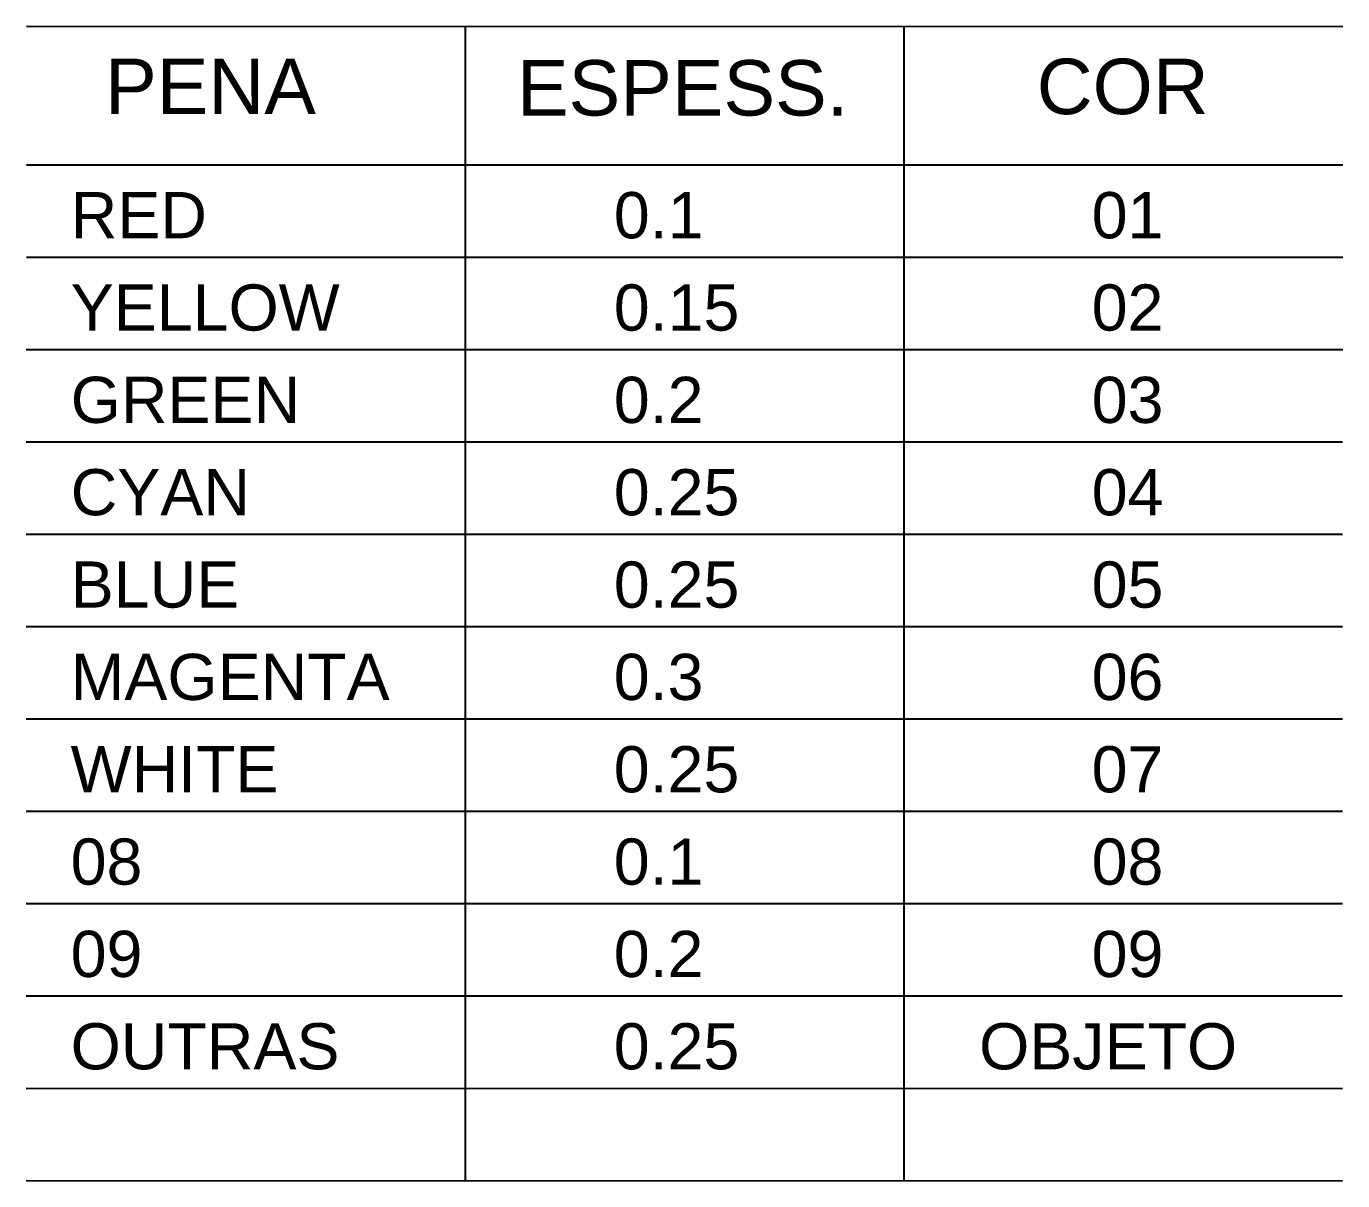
# Model space of a CAD drawing. Header units: inches. Extents: x 555647 to 1112117, y 8563097 to 17126483.
# Drawn here: x 555770.95 to 555793.18, y 8563204.52 to 8563224.03 of the extents above; entities that cross this region are included whole.
import ezdxf

# ---------------------------------------------------------------- set-up
doc = ezdxf.new("R2010")
doc.units = ezdxf.units.IN
doc.header["$MEASUREMENT"] = 0
doc.styles.add('ARIAL', font='ARIAL', dxfattribs={"height": 0.2})

msp = doc.modelspace()

# ---------------------------------------------------------------- linework, layer by layer
at = {"color": 9}
for p, q in [((555770.947, 8563224.03), (555793.184, 8563224.029)), ((555778.359, 8563224.03), (555778.358, 8563204.523)), ((555785.771, 8563224.029), (555785.771, 8563204.523)), ((555770.947, 8563221.689), (555787.379, 8563221.688)), ((555770.947, 8563221.689), (555793.184, 8563221.688)), ((555770.947, 8563220.129), (555793.184, 8563220.128)), ((555770.946, 8563218.568), (555793.184, 8563218.567)), ((555770.946, 8563217.008), (555793.183, 8563217.007)), ((555770.946, 8563215.447), (555793.183, 8563215.446)), ((555770.946, 8563213.887), (555793.183, 8563213.886)), ((555770.946, 8563212.326), (555793.183, 8563212.325)), ((555770.946, 8563210.766), (555793.183, 8563210.765)), ((555770.946, 8563209.205), (555787.378, 8563209.204)), ((555770.946, 8563209.205), (555787.378, 8563209.204)), ((555770.946, 8563209.205), (555787.378, 8563209.204)), ((555770.946, 8563209.205), (555787.378, 8563209.204)), ((555770.946, 8563209.205), (555793.183, 8563209.204)), ((555770.946, 8563207.645), (555793.183, 8563207.644)), ((555770.946, 8563206.084), (555793.183, 8563206.083)), ((555770.946, 8563204.524), (555793.183, 8563204.523))]:
    msp.add_line(p, q, dxfattribs=at)

# ---------------------------------------------------------------- texts
at = {"color": 9, "style": 'ARIAL'}
for s, height, p in [('PENA', 0.9363, (555772.277, 8563222.547)), ('ESPESS.', 0.9363, (555779.234, 8563222.522)), ('COR', 0.9363, (555788.015, 8563222.546)), ('09', 0.7802, (555771.695, 8563207.965)), ('0.2', 0.7802, (555780.87, 8563207.964))]:
    msp.add_text(s, height=height, rotation=359.9977, dxfattribs=at).set_placement(p)
at = {"color": 1, "style": 'ARIAL'}
for s, p in [('RED', (555771.696, 8563220.449)), ('0.1', (555780.871, 8563220.448))]:
    msp.add_text(s, height=0.7802, rotation=359.9977, dxfattribs=at).set_placement(p)
at = {"color": 7, "style": 'ARIAL'}
for s, p in [('01', (555788.944, 8563220.448)), ('02', (555788.944, 8563218.888)), ('03', (555788.944, 8563217.327)), ('04', (555788.944, 8563215.767)), ('05', (555788.943, 8563214.206)), ('06', (555788.943, 8563212.646)), ('0.25', (555780.87, 8563211.085)), ('07', (555788.943, 8563211.085)), ('WHITE', (555771.695, 8563211.086)), ('08', (555788.943, 8563209.525)), ('09', (555788.943, 8563207.964))]:
    msp.add_text(s, height=0.7802, rotation=359.9977, dxfattribs=at).set_placement(p)
at = {"color": 2, "style": 'ARIAL'}
for s, p in [('YELLOW', (555771.696, 8563218.888)), ('0.15', (555780.871, 8563218.888))]:
    msp.add_text(s, height=0.7802, rotation=359.9977, dxfattribs=at).set_placement(p)
at = {"color": 3, "style": 'ARIAL'}
for s, p in [('GREEN', (555771.696, 8563217.328)), ('0.2', (555780.871, 8563217.327))]:
    msp.add_text(s, height=0.7802, rotation=359.9977, dxfattribs=at).set_placement(p)
at = {"color": 4, "style": 'ARIAL'}
for s, p in [('CYAN', (555771.696, 8563215.767)), ('0.25', (555780.871, 8563215.767))]:
    msp.add_text(s, height=0.7802, rotation=359.9977, dxfattribs=at).set_placement(p)
at = {"color": 5, "style": 'ARIAL'}
for s, p in [('BLUE', (555771.696, 8563214.207)), ('0.25', (555780.871, 8563214.206))]:
    msp.add_text(s, height=0.7802, rotation=359.9977, dxfattribs=at).set_placement(p)
at = {"color": 6, "style": 'ARIAL'}
for s, p in [('MAGENTA', (555771.695, 8563212.646)), ('0.3', (555780.87, 8563212.646))]:
    msp.add_text(s, height=0.7802, rotation=359.9977, dxfattribs=at).set_placement(p)
at = {"color": 8, "style": 'ARIAL'}
for s, p in [('08', (555771.695, 8563209.525)), ('0.1', (555780.87, 8563209.525))]:
    msp.add_text(s, height=0.7802, rotation=359.9977, dxfattribs=at).set_placement(p)
at = {"color": 31, "style": 'ARIAL'}
for s, p in [('OUTRAS', (555771.695, 8563206.404)), ('0.25', (555780.87, 8563206.404)), ('OBJETO', (555787.042, 8563206.404))]:
    msp.add_text(s, height=0.7802, rotation=359.9977, dxfattribs=at).set_placement(p)

doc.saveas('drawing.dxf')
